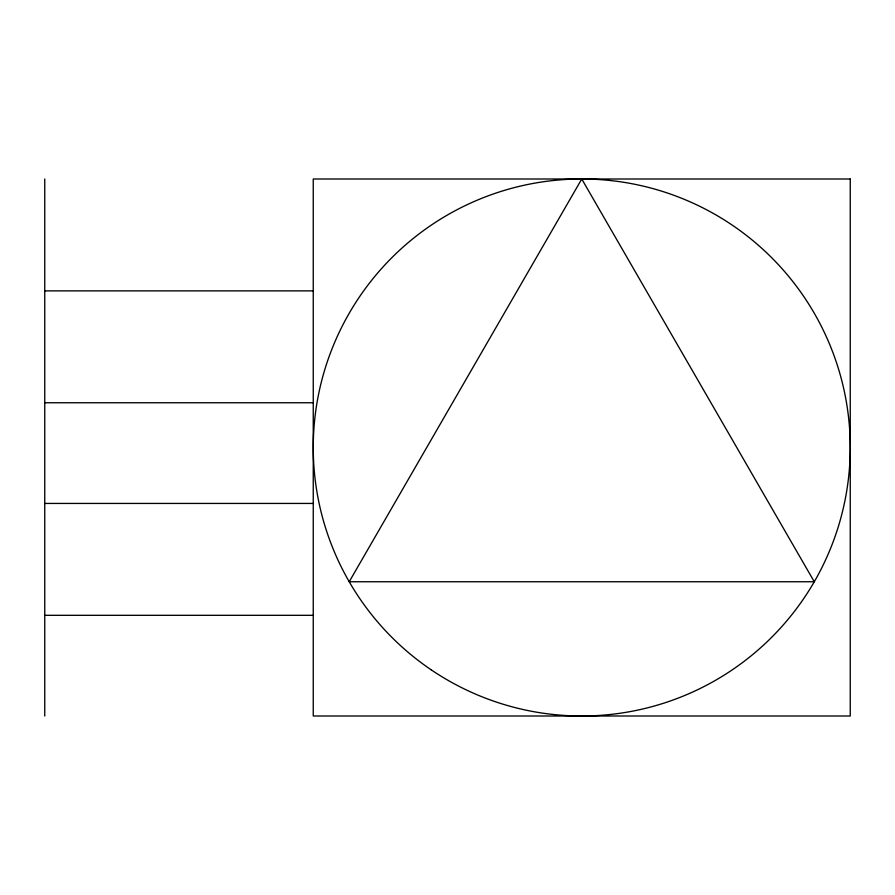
<?xml version="1.0" encoding="UTF-8"?>
<svg xmlns="http://www.w3.org/2000/svg" width="895" height="895" viewBox="0 0 895 895"><rect width="100%" height="100%" fill="white"/><g stroke="black" fill="none" stroke-linecap="round" stroke-linejoin="round"><path stroke-width="1.34" d="M44.75 290.875L313.25 290.875M44.75 402.75L313.25 402.75M44.75 503.437L313.25 503.437M44.75 615.312L313.25 615.312M44.75 179L44.75 716M581.75 179L349.218 581.75L814.282 581.75L581.75 179M850.25 179L313.25 179L313.25 716L850.25 716L850.25 179M431.256 669.863A268.5 268.5 0 0 0 849.568 466.653A268.5 268.5 0 0 0 464.427 205.984A268.5 268.5 0 0 0 431.256 669.863"/></g></svg>
